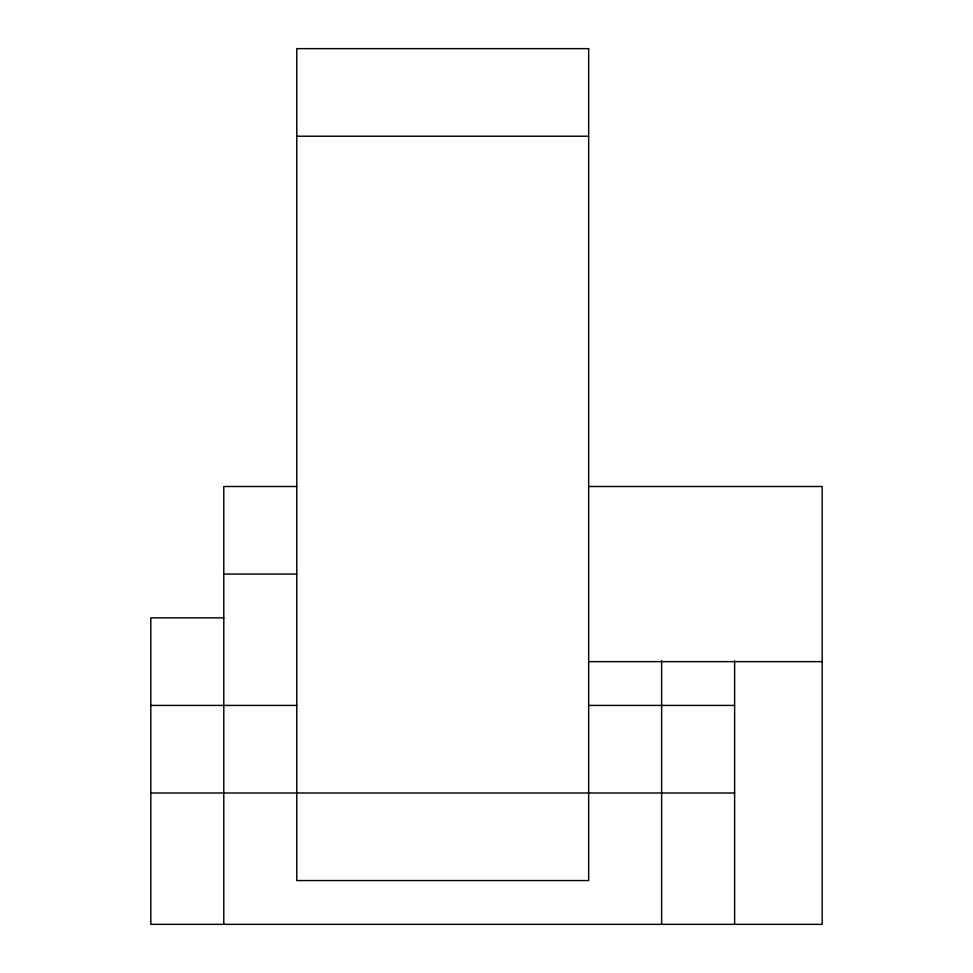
<?xml version="1.0" encoding="UTF-8"?>
<svg xmlns="http://www.w3.org/2000/svg" width="973" height="973" viewBox="0 0 973 973"><rect width="100%" height="100%" fill="white"/><g stroke="black" fill="none" stroke-linecap="round" stroke-linejoin="round"><path stroke-width="1.46" d="M296.765 136.22L588.665 136.22M296.765 486.5L223.79 486.5L223.79 924.35M588.665 486.5L822.185 486.5L822.185 924.35L150.815 924.35L150.815 617.855L223.79 617.855M223.79 574.07L296.765 574.07M588.665 661.64L822.185 661.64M150.815 705.425L296.765 705.425M588.665 705.425L734.615 705.425M150.815 792.995L734.615 792.995M734.615 660.898L734.615 924.35M661.64 660.631L661.64 924.35M588.665 48.65L296.765 48.65L296.765 880.565L588.665 880.565L588.665 48.65"/></g></svg>
